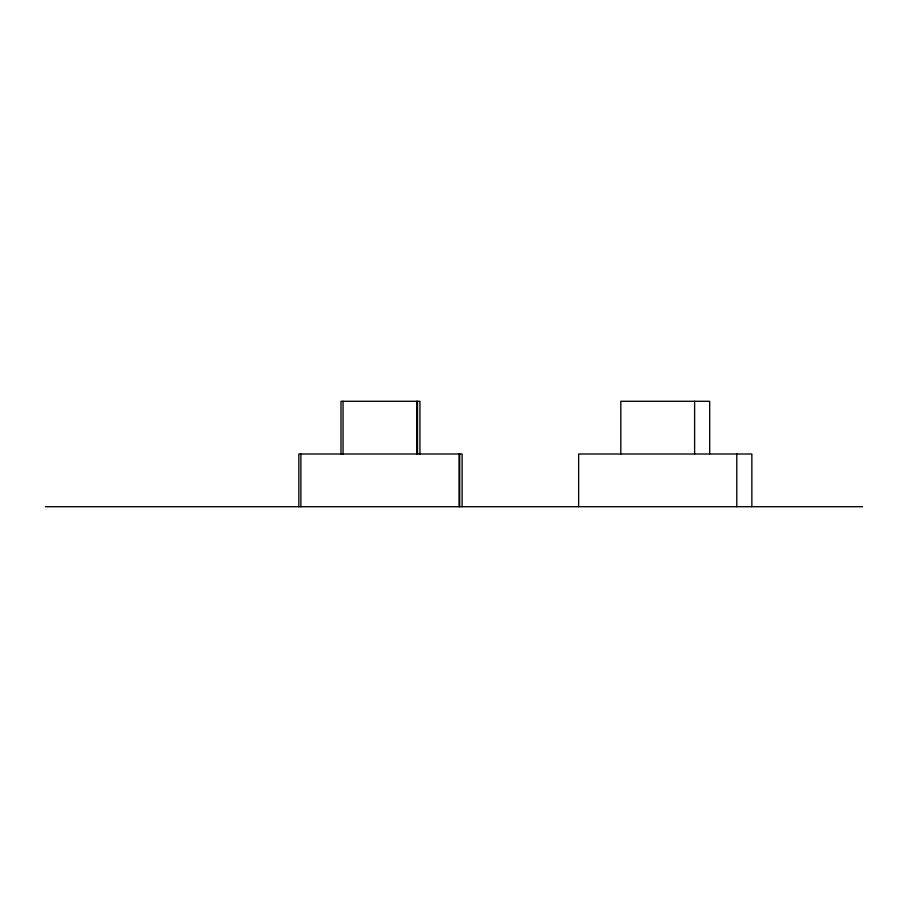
<?xml version="1.0" encoding="UTF-8"?>
<svg xmlns="http://www.w3.org/2000/svg" width="908" height="908" viewBox="0 0 908 908"><rect width="100%" height="100%" fill="white"/><g stroke="black" fill="none" stroke-linecap="round" stroke-linejoin="round"><path stroke-width="1.36" d="M45.4 506.709L862.6 506.709M751.858 506.709L751.858 454L578.646 454L578.646 506.709M736.785 454L736.785 506.709M709.681 454L709.681 401.291L620.811 401.291L620.811 454M694.609 401.291L694.609 454M462.115 506.709L462.115 454L298.834 454L298.834 506.709M459.686 454L459.686 506.709M459.028 454L459.028 506.709M419.95 454L419.95 401.291L340.999 401.291L340.999 454M417.521 401.291L417.521 454M416.851 401.291L416.851 454M343.054 401.291L343.054 454M300.889 454L300.889 506.709"/></g></svg>
